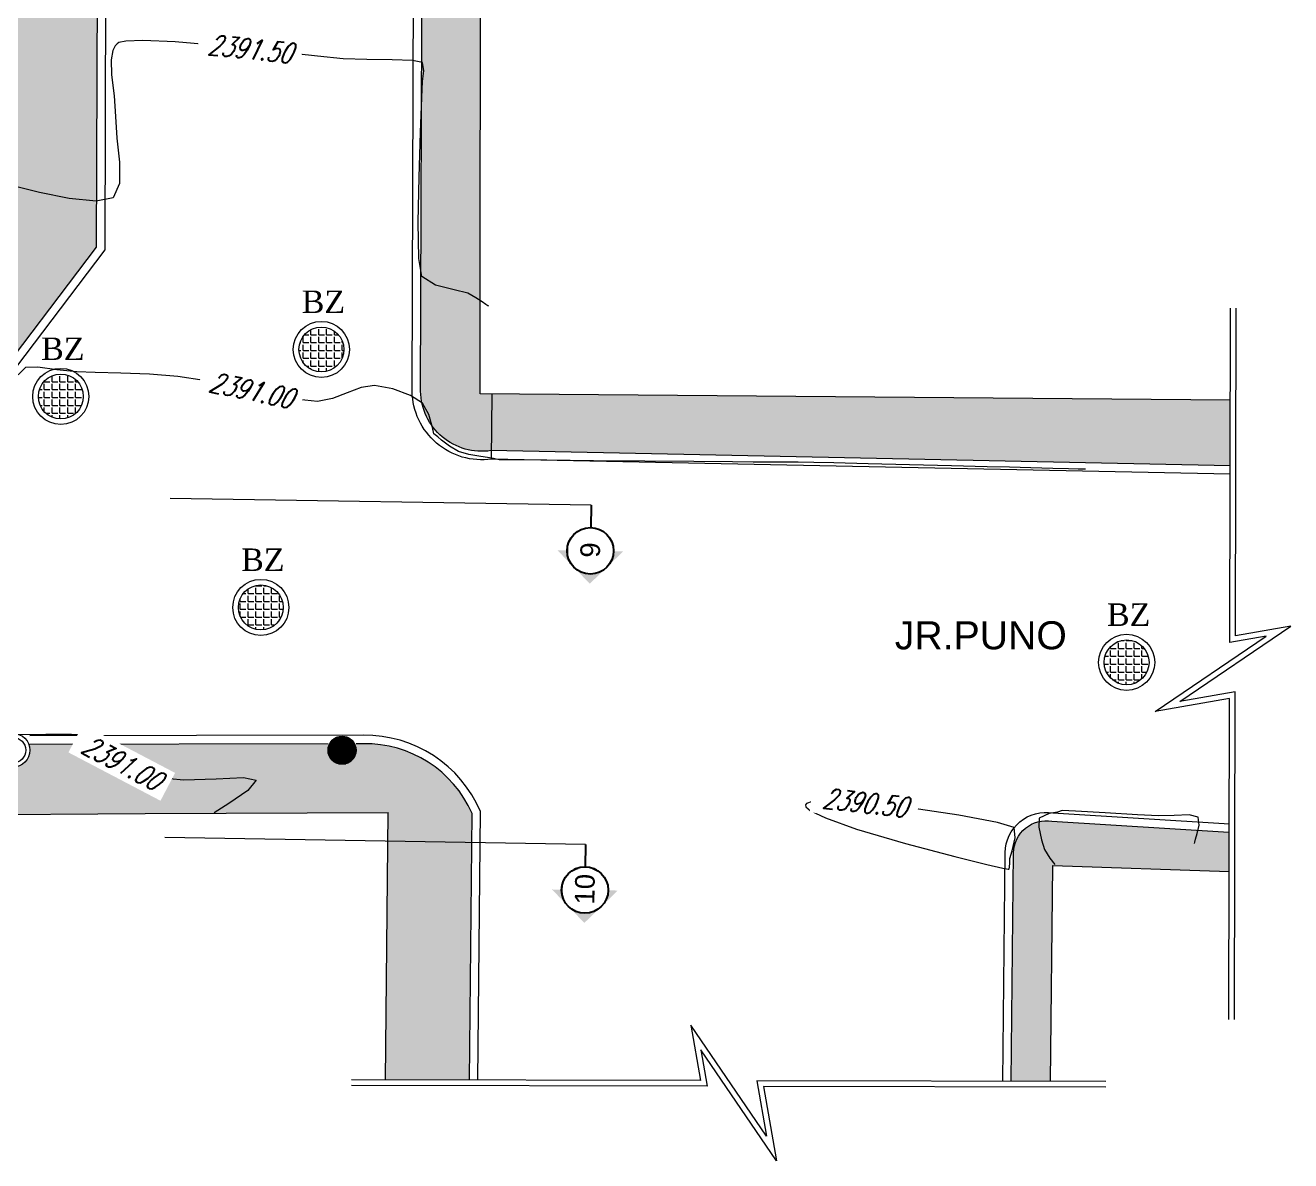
# Model space of a CAD drawing. Header units: metres. Extents: x 0 to 730306, y 0 to 8491524.
# Drawn here: x 729557.05 to 729579.59, y 8491320.79 to 8491341.01 of the extents above; entities that cross this region are included whole.
import ezdxf

# ---------------------------------------------------------------- set-up
doc = ezdxf.new("R2010")
doc.units = ezdxf.units.M
doc.linetypes.add('HIDDEN', pattern=[0.375, 0.25, -0.125])
for name, color, linetype in [('C-TOPO-MINR', 8, 'Continuous'), ('C-TOPO-TEXT', 7, 'Continuous'), ('LINEAS DE SECCIÓN', 150, 'HIDDEN'), ('TEXTO DE SECCIÓN', 11, 'Continuous'), ('V-NODE-TEXT', 11, 'Continuous')]:
    doc.layers.add(name, color=color, linetype=linetype)
for name, color, linetype, lineweight in [('CALLES', 5, 'Continuous', 18), ('ESPINAS', 86, 'Continuous', 0), ('HACH', 7, 'Continuous', 0), ('T-POSTE', 7, 'Continuous', 25), ('TEX-2', 5, 'Continuous', 5)]:
    doc.layers.add(name, color=color, linetype=linetype, lineweight=lineweight)
doc.styles.add('Arial', font='arial.ttf')
doc.styles.add('SIMPLEX', font='simplex.shx', dxfattribs={"width": 0.75, "oblique": 20, "height": 1.75})
doc.styles.get("Standard").update_dxf_attribs({"font": 'arial.ttf'})
pattern_1 = [(0, (-12.828, 1.7562), (0, 0.2032), []), (90, (-12.828, 1.7562), (-0.2032, 0.2032), [0.2032, -0.2032])]

# ---------------------------------------------------------------- blocks, each defined once
blk = doc.blocks.new('AeccSectionMark')
at = {"linetype": 'ByBlock', "lineweight": -2}
h = blk.add_hatch(color=0, dxfattribs=at)
h.paths.add_polyline_path([(6, 7.207), (5.646, 6.854, -0.414214), (6.354, 6.854)])
h.paths.add_polyline_path([(5.646, 6.854), (5.293, 6.5), (5.5, 6.5, -0.198912)])
h.paths.add_polyline_path([(6.354, 6.854, -0.198912), (6.5, 6.5), (6.707, 6.5)])
at = {"color": 0, "linetype": 'ByBlock', "lineweight": -2}
blk.add_circle((6, 6.5), 0.5, dxfattribs=at)
blk = doc.blocks.new('BUZON 2')
h = blk.add_hatch()
h.set_pattern_fill('ANGLE', color=0, scale=0.02)
h.set_pattern_definition([(0, (-729608.55375, -8491393.21117), (0, 0.1397), [0.1016, -0.0381]), (90, (-729608.55375, -8491393.21117), (-0.1397, 9e-18), [0.1016, -0.0381])])
h.paths.add_polyline_path([(-0.4, 0, 1), (0.4, 0, 1)])
at = {"color": 0}
for radius in [0.5, 0.4]:
    blk.add_circle((0, 0), radius, dxfattribs=at)
blk = doc.blocks.new('*U141', base_point=(729576.672, 8491329.663, 2390.771))
at = {"layer": 'V-NODE-TEXT', "color": 8, "linetype": 'ByBlock', "insert": (729576.322, 8491330.713, 2390.771), "char_height": 0.4, "attachment_point": 1}
blk.add_mtext('{\\fTimes New Roman|b0|i0|c0|p18;BZ}', dxfattribs=at)
blk = doc.blocks.new('*U142', base_point=(729576.672, 8491329.663, 2390.771))
at = {"color": 7, "linetype": 'ByBlock', "lineweight": -2}
blk.add_blockref('*U141', (729576.672, 8491329.663, 2390.771), dxfattribs=at)
blk = doc.blocks.new('*U143', base_point=(729576.672, 8491329.663, 2390.771))
at = {"color": 7, "linetype": 'ByBlock', "lineweight": -2}
for name in ['*U142', 'BUZON 2']:
    blk.add_blockref(name, (729576.672, 8491329.663, 2390.771), dxfattribs=at)
blk = doc.blocks.new('*U144', base_point=(729561.246, 8491330.641, 2390.793))
at = {"layer": 'V-NODE-TEXT', "color": 8, "linetype": 'ByBlock', "insert": (729560.896, 8491331.691, 2390.793), "char_height": 0.4, "attachment_point": 1}
blk.add_mtext('{\\fTimes New Roman|b0|i0|c0|p18;BZ}', dxfattribs=at)
blk = doc.blocks.new('*U145', base_point=(729561.246, 8491330.641, 2390.793))
at = {"color": 7, "linetype": 'ByBlock', "lineweight": -2}
blk.add_blockref('*U144', (729561.246, 8491330.641, 2390.793), dxfattribs=at)
blk = doc.blocks.new('*U146', base_point=(729561.246, 8491330.641, 2390.793))
at = {"color": 7, "linetype": 'ByBlock', "lineweight": -2}
for name in ['*U145', 'BUZON 2']:
    blk.add_blockref(name, (729561.246, 8491330.641, 2390.793), dxfattribs=at)
blk = doc.blocks.new('*U147', base_point=(729562.325, 8491335.236, 2391.053))
at = {"layer": 'V-NODE-TEXT', "color": 8, "linetype": 'ByBlock', "insert": (729561.975, 8491336.286, 2391.053), "char_height": 0.4, "attachment_point": 1}
blk.add_mtext('{\\fTimes New Roman|b0|i0|c0|p18;BZ}', dxfattribs=at)
blk = doc.blocks.new('*U148', base_point=(729562.325, 8491335.236, 2391.053))
at = {"color": 7, "linetype": 'ByBlock', "lineweight": -2}
blk.add_blockref('*U147', (729562.325, 8491335.236, 2391.053), dxfattribs=at)
blk = doc.blocks.new('*U149', base_point=(729562.325, 8491335.236, 2391.053))
at = {"color": 7, "linetype": 'ByBlock', "lineweight": -2}
for name in ['*U148', 'BUZON 2']:
    blk.add_blockref(name, (729562.325, 8491335.236, 2391.053), dxfattribs=at)
blk = doc.blocks.new('*U150', base_point=(729557.682, 8491334.399, 2390.962))
at = {"layer": 'V-NODE-TEXT', "color": 8, "linetype": 'ByBlock', "insert": (729557.332, 8491335.449, 2390.962), "char_height": 0.4, "attachment_point": 1}
blk.add_mtext('{\\fTimes New Roman|b0|i0|c0|p18;BZ}', dxfattribs=at)
blk = doc.blocks.new('*U151', base_point=(729557.682, 8491334.399, 2390.962))
at = {"color": 7, "linetype": 'ByBlock', "lineweight": -2}
blk.add_blockref('*U150', (729557.682, 8491334.399, 2390.962), dxfattribs=at)
blk = doc.blocks.new('*U152', base_point=(729557.682, 8491334.399, 2390.962))
at = {"color": 7, "linetype": 'ByBlock', "lineweight": -2}
for name in ['*U151', 'BUZON 2']:
    blk.add_blockref(name, (729557.682, 8491334.399, 2390.962), dxfattribs=at)
blk = doc.blocks.new('POSTE DE CONCRETO')
at = {"layer": 'T-POSTE', "lineweight": 0}
h = blk.add_hatch(dxfattribs=at)
h.set_pattern_fill('ANSI31', color=256, scale=0.02, angle=135)
edge = h.paths.add_edge_path()
edge.add_arc((0, 0), 1.73, 0, 360)
blk.add_circle((0, 0), 1.73, dxfattribs=at)
blk = doc.blocks.new('*U154', base_point=(729562.693, 8491328.098, 2390.986))
at = {"color": 3, "linetype": 'ByBlock', "lineweight": -2, "xscale": 0.1446221087505031, "yscale": 0.1446221087505031, "zscale": 0.1446221087505031}
blk.add_blockref('POSTE DE CONCRETO', (729562.693, 8491328.098, 2390.986), dxfattribs=at)
blk = doc.blocks.new('HIDRANTE')
at = {"color": 1}
for radius in [0.388, 0.291, 0.0566]:
    blk.add_circle((0, 0), radius, dxfattribs=at)
blk = doc.blocks.new('*U155', base_point=(729556.832, 8491328.098, 2391.013))
at = {"color": 0, "linetype": 'ByBlock', "lineweight": -2, "xscale": 0.7727211238843856, "yscale": 0.7727211238843856, "zscale": 0.7727211238843856}
blk.add_blockref('HIDRANTE', (729556.832, 8491328.098, 2391.013), dxfattribs=at)

msp = doc.modelspace()

# ---------------------------------------------------------------- hatches: boundary and pattern name
at = {"layer": 'HACH', "lineweight": 0}
h = msp.add_hatch(dxfattribs=at)
h.set_pattern_fill('AR-B816', color=256, scale=0.001)
h.set_pattern_definition(pattern_1)
h.paths.add_polyline_path([(729565.197, 8491400.264), (729567.321, 8491402.311), (729575.635, 8491401.903), (729575.637, 8491402.839), (729567.076, 8491403.163), (729566.096, 8491402.273), (729564.837, 8491401.018), (729564.319, 8491399.889), (729564.316, 8491399.151, -0.526792), (729564.656, 8491398.918, -0.529009), (729564.314, 8491398.685), (729564.254, 8491381.136, -0.369747), (729564.536, 8491380.806, -0.371719), (729564.251, 8491380.476), (729564.232, 8491374.998, -0.599288), (729564.621, 8491374.79, -0.601647), (729564.231, 8491374.583), (729564.13, 8491345.469, -0.670254), (729564.558, 8491345.293, -0.672769), (729564.129, 8491345.119), (729564.12, 8491342.643), (729564.12, 8491342.511, -0.395182), (729564.431, 8491342.178, -0.397188), (729564.117, 8491341.846), (729564.092, 8491334.492, 0.456606), (729565.356, 8491333.435), (729565.365, 8491334.442), (729565.153, 8491334.444)])
h.paths.add_polyline_path([(729563.111, 8491342.644), (729565.124, 8491342.644), (729565.124, 8491343.711), (729563.111, 8491343.711)], flags=9)
h.paths.add_polyline_path([(729563.215, 8491381.271), (729565.229, 8491381.271), (729565.229, 8491382.339), (729563.215, 8491382.339)], flags=9)
h = msp.add_hatch(dxfattribs=at)
h.set_pattern_fill('AR-B816', color=256, scale=0.001)
h.set_pattern_definition(pattern_1)
h.paths.add_polyline_path([(729558.331, 8491341.646, -0.47408), (729558.032, 8491341.891, -0.476317), (729558.333, 8491342.136), (729558.381, 8491355.185), (729555.687, 8491356.332), (729555.58, 8491351.118), (729555.578, 8491350.984), (729555.577, 8491350.984), (729555.482, 8491346.354), (729555.273, 8491335.991), (729547.153, 8491335.913), (729547.149, 8491334.402), (729556.329, 8491334.446), (729558.314, 8491337.059)])
h.paths.add_polyline_path([(729547.153, 8491335.913), (729532.996, 8491335.777), (729533.002, 8491334.335), (729547.149, 8491334.402)])

# ---------------------------------------------------------------- linework, layer by layer
at = {"lineweight": 5}
for points in [[(729578.495, 8491323.301), (729578.507, 8491329.019), (729577.183, 8491328.788), (729579.156, 8491330.131), (729578.51, 8491330.019), (729578.523, 8491335.974)], [(729578.595, 8491323.301), (729578.608, 8491329.137), (729577.622, 8491328.966), (729579.595, 8491330.309), (729578.61, 8491330.137), (729578.623, 8491335.974)], [(729565.355, 8491333.283), (729565.365, 8491334.442)], [(729576.304, 8491322.197), (729570.082, 8491322.211), (729570.253, 8491321.225), (729568.91, 8491323.198), (729569.082, 8491322.213), (729562.859, 8491322.226)], [(729576.304, 8491322.097), (729570.201, 8491322.11), (729570.431, 8491320.786), (729569.088, 8491322.759), (729569.201, 8491322.112), (729562.859, 8491322.126)]]:
    msp.add_lwpolyline(points, dxfattribs=at)
at = {"layer": 'C-TOPO-MINR', "color": 84, "linetype": 'Continuous', "lineweight": 0}
for points, elevation in [([(729565.306, 8491336.006), (729565.292, 8491336.015), (729565.256, 8491336.039), (729565.187, 8491336.085), (729565.078, 8491336.156), (729564.934, 8491336.237), (729564.691, 8491336.297), (729564.359, 8491336.379), (729564.113, 8491336.534), (729564.063, 8491336.856), (729564.052, 8491337.501), (729564.065, 8491338.306), (729564.091, 8491339.103), (729564.116, 8491339.727), (729564.127, 8491340.011), (729564.149, 8491340.202), (729564.126, 8491340.35), (729563.95, 8491340.382), (729563.584, 8491340.395), (729563.135, 8491340.401), (729562.71, 8491340.414), (729562.254, 8491340.458), (729561.495, 8491340.543), (729560.596, 8491340.639), (729559.72, 8491340.714), (729559.144, 8491340.739), (729558.84, 8491340.728), (729558.717, 8491340.701), (729558.684, 8491340.682), (729558.652, 8491340.647), (729558.607, 8491340.56), (729558.577, 8491340.395), (729558.588, 8491340.127), (729558.634, 8491339.754), (729558.658, 8491339.388), (729558.683, 8491338.999), (729558.73, 8491338.574), (729558.73, 8491338.194), (729558.614, 8491337.937), (729558.315, 8491337.876), (729557.83, 8491337.927), (729557.303, 8491338.032), (729556.876, 8491338.138)], 2391.5), ([(729575.942, 8491333.101), (729575.903, 8491333.102), (729575.809, 8491333.105), (729575.634, 8491333.11), (729575.355, 8491333.117), (729574.968, 8491333.127), (729574.587, 8491333.137), (729574.188, 8491333.148), (729573.553, 8491333.164), (729572.805, 8491333.183), (729572.065, 8491333.201), (729571.454, 8491333.216), (729571.096, 8491333.223), (729570.819, 8491333.226), (729570.556, 8491333.228), (729570.292, 8491333.228), (729570.015, 8491333.23), (729569.647, 8491333.233), (729568.959, 8491333.239), (729568.089, 8491333.247), (729567.172, 8491333.255), (729566.343, 8491333.263), (729565.738, 8491333.27), (729565.493, 8491333.273), (729565.39, 8491333.292), (729565.287, 8491333.314), (729565.163, 8491333.331), (729564.954, 8491333.365), (729564.765, 8491333.417), (729564.607, 8491333.511), (729564.464, 8491333.623), (729564.398, 8491333.679), (729564.327, 8491333.731), (729564.303, 8491333.846), (729564.237, 8491334.078), (729564.127, 8491334.277), (729563.914, 8491334.415), (729563.599, 8491334.534), (729563.269, 8491334.592), (729563.031, 8491334.556), (729562.782, 8491334.463), (729562.522, 8491334.365), (729562.253, 8491334.312), (729561.915, 8491334.345), (729561.403, 8491334.441), (729560.811, 8491334.564), (729560.235, 8491334.681), (729559.767, 8491334.756), (729559.264, 8491334.795), (729558.752, 8491334.814), (729558.297, 8491334.823), (729557.968, 8491334.835), (729557.612, 8491334.875), (729557.27, 8491334.92), (729557.055, 8491334.914), (729556.923, 8491334.782)], 2391), ([(729556.625, 8491328.379), (729557.417, 8491328.382), (729557.874, 8491328.382), (729558.084, 8491328.38), (729558.15, 8491328.379), (729558.159, 8491328.378), (729558.155, 8491328.374), (729558.128, 8491328.363), (729558.063, 8491328.346), (729558.01, 8491328.326), (729558.15, 8491328.229), (729558.5, 8491328.017), (729558.947, 8491327.782), (729559.379, 8491327.617), (729559.869, 8491327.57), (729560.448, 8491327.59), (729560.937, 8491327.609), (729561.161, 8491327.564), (729561.016, 8491327.378), (729560.675, 8491327.151), (729560.412, 8491326.984)], 2391), ([(729577.881, 8491326.439), (729577.885, 8491326.458), (729577.899, 8491326.511), (729577.929, 8491326.613), (729577.963, 8491326.763), (729577.945, 8491326.903), (729577.786, 8491326.944), (729577.518, 8491326.934), (729577.239, 8491326.926), (729576.867, 8491326.946), (729576.29, 8491326.98), (729575.759, 8491327.012), (729575.522, 8491327.025), (729575.439, 8491326.995), (729575.29, 8491326.97), (729575.111, 8491326.886), (729575.105, 8491326.729), (729575.153, 8491326.502), (729575.207, 8491326.331), (729575.304, 8491326.176), (729575.394, 8491326.064)], 2391), ([(729577.881, 8491326.439), (729577.885, 8491326.458), (729577.899, 8491326.511), (729577.929, 8491326.613), (729577.963, 8491326.763), (729577.945, 8491326.903), (729577.786, 8491326.944), (729577.518, 8491326.934), (729577.239, 8491326.926), (729576.867, 8491326.946), (729576.29, 8491326.98), (729575.759, 8491327.012), (729575.522, 8491327.025), (729575.439, 8491326.995), (729575.29, 8491326.97), (729575.111, 8491326.886), (729575.105, 8491326.729), (729575.153, 8491326.502), (729575.207, 8491326.331), (729575.304, 8491326.176), (729575.394, 8491326.064)], 2391), ([(729577.881, 8491326.439), (729577.885, 8491326.458), (729577.899, 8491326.511), (729577.929, 8491326.613), (729577.963, 8491326.763), (729577.945, 8491326.903), (729577.786, 8491326.944), (729577.518, 8491326.934), (729577.239, 8491326.926), (729576.867, 8491326.946), (729576.29, 8491326.98), (729575.759, 8491327.012), (729575.522, 8491327.025), (729575.439, 8491326.995), (729575.29, 8491326.97), (729575.111, 8491326.886), (729575.105, 8491326.729), (729575.153, 8491326.502), (729575.207, 8491326.331), (729575.304, 8491326.176), (729575.394, 8491326.064)], 2391)]:
    msp.add_lwpolyline(points, dxfattribs=dict(at, elevation=elevation))
at = {"layer": 'C-TOPO-MINR', "color": 84, "linetype": 'Continuous', "lineweight": 0, "elevation": 2390.5}
msp.add_lwpolyline([(729574.575, 8491325.977), (729574.58, 8491325.984), (729574.586, 8491326.017), (729574.588, 8491326.089), (729574.589, 8491326.17), (729574.631, 8491326.307), (729574.687, 8491326.54), (729574.67, 8491326.723), (729574.37, 8491326.811), (729573.682, 8491326.939), (729572.802, 8491327.072), (729571.924, 8491327.172), (729571.354, 8491327.203), (729571.069, 8491327.185), (729570.97, 8491327.149), (729570.952, 8491327.123), (729570.958, 8491327.092), (729571.038, 8491327.02), (729571.304, 8491326.891), (729571.86, 8491326.694), (729572.733, 8491326.436), (729573.613, 8491326.203), (729574.184, 8491326.063), (729574.467, 8491325.997), (729574.561, 8491325.978), (729574.575, 8491325.977)], close=True, dxfattribs=at)
at = {"layer": 'CALLES', "lineweight": 13}
for points in [[(729578.519, 8491334.334), (729565.153, 8491334.444), (729565.197, 8491400.264), (729567.321, 8491402.311), (729575.635, 8491401.903)], [(729558.331, 8491341.641), (729558.314, 8491337.059), (729556.329, 8491334.446), (729521.21, 8491334.28)], [(729558.481, 8491341.641), (729558.464, 8491337.008), (729556.403, 8491334.296), (729521.211, 8491334.13)], [(729562.443, 8491328.211), (729557.132, 8491328.201)], [(729521.195, 8491326.792), (729524.903, 8491326.788), (729539.603, 8491326.851), (729544.595, 8491326.883), (729549.076, 8491326.902), (729559.183, 8491326.971), (729563.516, 8491326.988)], [(729563.467, 8491322.225), (729563.516, 8491326.988)], [(729575.317, 8491322.199), (729575.356, 8491326.043)], [(729575.356, 8491326.043), (729578.5, 8491325.936)]]:
    msp.add_lwpolyline(points, dxfattribs=at)
for points in [[(729578.519, 8491333.166), (729565.346, 8491333.434, -0.453621), (729564.092, 8491334.492), (729564.12, 8491342.643)], [(729578.516, 8491333.016), (729565.355, 8491333.283, -0.450804), (729563.942, 8491334.491), (729563.967, 8491341.679)], [(729565.111, 8491322.222), (729565.16, 8491327.004, 0.304611), (729563.07, 8491328.363), (729557.132, 8491328.351)], [(729564.961, 8491322.223), (729565.01, 8491326.973, 0.30069), (729563.071, 8491328.213), (729562.943, 8491328.212)], [(729574.467, 8491322.201), (729574.509, 8491326.273, -0.460161), (729575.358, 8491326.98), (729578.502, 8491326.786)], [(729574.617, 8491322.199), (729574.659, 8491326.271, -0.463982), (729575.34, 8491326.831), (729578.493, 8491326.636)]]:
    msp.add_lwpolyline(points, format="xyb", dxfattribs=at)
at = {"layer": 'LINEAS DE SECCIÓN', "color": 150, "linetype": 'HIDDEN', "lineweight": 20, "ltscale": 30}
for points in [[(729567.13, 8491332.464), (729540.133, 8491332.896), (729536.134, 8491332.96)], [(729567.13, 8491332.464), (729540.133, 8491332.896), (729536.134, 8491332.96)], [(729567.13, 8491332.464), (729540.133, 8491332.896), (729536.134, 8491332.96)], [(729567.033, 8491326.421), (729540.036, 8491326.854), (729536.037, 8491326.918)], [(729567.033, 8491326.421), (729540.036, 8491326.854), (729536.037, 8491326.918)], [(729567.033, 8491326.421), (729540.036, 8491326.854), (729536.037, 8491326.918)]]:
    msp.add_lwpolyline(points, dxfattribs=at)

# ---------------------------------------------------------------- block references
at = {"layer": 'ESPINAS', "lineweight": 5}
for name, p in [('*U149', (729562.325, 8491335.236, 2391.053)), ('*U152', (729557.682, 8491334.399, 2390.962)), ('*U146', (729561.246, 8491330.641, 2390.793)), ('*U143', (729576.672, 8491329.663, 2390.771))]:
    msp.add_blockref(name, p, dxfattribs=at)
at = {"layer": 'ESPINAS'}
for name, p in [('*U155', (729556.832, 8491328.098, 2391.013)), ('*U154', (729562.693, 8491328.098, 2390.986))]:
    msp.add_blockref(name, p, dxfattribs=at)

# ---------------------------------------------------------------- texts
at = {"layer": 'TEX-2', "lineweight": 9, "style": 'Arial'}
msp.add_text('JR.PUNO', height=0.5, dxfattribs=at).set_placement((729572.541, 8491329.895, -4784.5))
at = {"layer": 'TEXTO DE SECCIÓN', "color": 11, "linetype": 'Continuous', "lineweight": -3, "char_height": 0.35, "attachment_point": 5, "rotation": 89.0815, "bg_fill": 3, "box_fill_scale": 1.635, "bg_fill_color": 256, "bg_fill_true_color": 13158600, "bg_fill_transparency": 0}
for s, insert, width in [('9', (729567.117, 8491331.664), 0.13283), ('10', (729567.02, 8491325.622), 0.26965)]:
    msp.add_mtext(s, dxfattribs=dict(at, insert=insert, width=width))

# ---------------------------------------------------------------- next in the draw order: texts
at = {"layer": 'C-TOPO-TEXT', "color": 7, "linetype": 'Continuous', "lineweight": 5, "insert": (729561.052, 8491340.59, 2391.5), "char_height": 0.36, "width": 1.65243, "attachment_point": 5, "rotation": 353.9367, "style": 'SIMPLEX', "bg_fill": 3, "box_fill_scale": 1.277778, "bg_fill_color": 256, "bg_fill_true_color": 13158600, "bg_fill_transparency": 0}
msp.add_mtext('{\\C2;2391.50}', dxfattribs=at)
at = {"layer": 'TEXTO DE SECCIÓN', "color": 11, "linetype": 'Continuous', "lineweight": -3, "char_height": 0.35, "attachment_point": 5, "rotation": 89.0815, "bg_fill": 3, "box_fill_scale": 1.635, "bg_fill_color": 256, "bg_fill_true_color": 13158600, "bg_fill_transparency": 0}
for s, insert, width in [('9', (729567.117, 8491331.664), 0.13283), ('10', (729567.02, 8491325.622), 0.26965)]:
    msp.add_mtext(s, dxfattribs=dict(at, insert=insert, width=width))

# ---------------------------------------------------------------- next in the draw order: linework, layer by layer
at = {"layer": 'C-TOPO-MINR', "color": 84, "linetype": 'Continuous', "lineweight": 0, "elevation": 2391.5}
msp.add_lwpolyline([(729565.306, 8491336.006), (729565.292, 8491336.015), (729565.256, 8491336.039), (729565.187, 8491336.085), (729565.078, 8491336.156), (729564.934, 8491336.237), (729564.691, 8491336.297), (729564.359, 8491336.379), (729564.113, 8491336.534), (729564.063, 8491336.856), (729564.052, 8491337.501), (729564.065, 8491338.306), (729564.091, 8491339.103), (729564.116, 8491339.727), (729564.127, 8491340.011), (729564.149, 8491340.202), (729564.126, 8491340.35), (729563.95, 8491340.382), (729563.584, 8491340.395), (729563.135, 8491340.401), (729562.71, 8491340.414), (729562.254, 8491340.458), (729561.495, 8491340.543), (729560.596, 8491340.639), (729559.72, 8491340.714), (729559.144, 8491340.739), (729558.84, 8491340.728), (729558.717, 8491340.701), (729558.684, 8491340.682), (729558.652, 8491340.647), (729558.607, 8491340.56), (729558.577, 8491340.395), (729558.588, 8491340.127), (729558.634, 8491339.754), (729558.658, 8491339.388), (729558.683, 8491338.999), (729558.73, 8491338.574), (729558.73, 8491338.194), (729558.614, 8491337.937), (729558.315, 8491337.876), (729557.83, 8491337.927), (729557.303, 8491338.032), (729556.876, 8491338.138)], dxfattribs=at)

# ---------------------------------------------------------------- next in the draw order: texts
at = {"layer": 'TEXTO DE SECCIÓN', "color": 11, "linetype": 'Continuous', "lineweight": -3, "char_height": 0.35, "attachment_point": 5, "rotation": 89.0815, "bg_fill": 3, "box_fill_scale": 1.635, "bg_fill_color": 256, "bg_fill_true_color": 13158600, "bg_fill_transparency": 0}
for s, insert, width in [('9', (729567.117, 8491331.664), 0.13283), ('10', (729567.02, 8491325.622), 0.26965)]:
    msp.add_mtext(s, dxfattribs=dict(at, insert=insert, width=width))

# ---------------------------------------------------------------- next in the draw order: hatches: boundary and pattern name
at = {"layer": 'HACH', "lineweight": 0}
h = msp.add_hatch(dxfattribs=at)
h.set_pattern_fill('AR-CONC', color=9, scale=0.003)
h.set_pattern_definition([(50, (-12.828, 1.7562), (0.546554006988, -0.047817256617), [0.05715, -0.62865]), (355, (-12.828, 1.7562), (-0.105730264275, 0.573170535717), [0.04572, -0.50292175251]), (100.4514447, (-12.78245, 1.7522), (0.44082374127, 0.525353255737), [0.0485700264, -0.5342707338]), (46.1842, (-12.828, 1.9086), (0.813237122676, -0.1261269838), [0.085725, -0.942975]), (96.63555761, (-12.7602, 1.8981), (0.712212402155, 0.74227837379), [0.07285506942, -0.80140682448]), (351.18415117, (-12.828, 1.9086), (0.712212402195, 0.74227837376), [0.06857990121, -0.75437919576]), (21, (-12.7518, 1.8705), (0.454843173807, -0.306795594561), [0.05715, -0.62865]), (326, (-12.7518, 1.8705), (0.185406085043, 0.552563898367), [0.04572, -0.50292]), (71.451445, (-12.7139, 1.84493), (0.640249257836, 0.245768306658), [0.0485700264, -0.5342698128]), (37.5, (-12.828, 1.7562), (0.0092658097518, 0.2536651166195), [0, -0.496824, 0, -0.51054, 0, -0.504825]), (7.5, (-12.828, 1.7562), (0.200458987531, 0.300541724454), [0, -0.291084, 0, -0.485394, 0, -0.192405]), (327.5, (-12.99793, 1.7562), (0.4067717855006, -0.017186231978), [0, -0.1905, 0, -0.59436, 0, -0.78867]), (317.5, (-13.07413, 1.7562), (0.444387544158, 0.0762794731), [0, -0.24765, 0, -0.394716, 0, -0.56007])])
h.paths.add_polyline_path([(729547.135, 8491328.181), (729539.814, 8491328.167, -0.079551), (729539.827, 8491328.089, -1), (729539.327, 8491328.089, -0.078558), (729539.339, 8491328.166), (729521.198, 8491328.13), (729521.195, 8491326.792), (729524.903, 8491326.788), (729539.603, 8491326.851), (729544.595, 8491326.883), (729547.132, 8491326.894)])
h.paths.add_polyline_path([(729563.071, 8491328.213), (729562.915, 8491328.212, -0.118768), (729562.943, 8491328.098, -1), (729562.443, 8491328.098, -0.117767), (729562.47, 8491328.211), (729557.113, 8491328.201, -0.087938), (729557.132, 8491328.098, -1), (729556.532, 8491328.098, -0.086943), (729556.549, 8491328.2), (729547.135, 8491328.181), (729547.132, 8491326.894), (729549.076, 8491326.902), (729559.183, 8491326.971), (729563.516, 8491326.988), (729563.467, 8491322.225), (729564.961, 8491322.222), (729565.01, 8491326.973, 0.30069)])
h.paths.add_polyline_path([(729578.502, 8491326.636), (729575.34, 8491326.831, 0.466276), (729574.659, 8491326.267), (729574.617, 8491322.2), (729575.317, 8491322.199), (729575.356, 8491326.043), (729578.5, 8491325.936)])
h.paths.add_polyline_path([(729578.519, 8491334.334), (729565.365, 8491334.442), (729565.356, 8491333.433), (729578.516, 8491333.166)])
h.paths.add_polyline_path([(729532.996, 8491335.777), (729521.215, 8491335.926), (729521.212, 8491334.28), (729533.002, 8491334.335)])

# ---------------------------------------------------------------- next in the draw order: linework, layer by layer
at = {"layer": 'TEXTO DE SECCIÓN', "color": 11, "linetype": 'Continuous', "lineweight": -3}
for p, q in [((729567.13, 8491332.464), (729567.123, 8491332.064)), ((729567.13, 8491332.464), (729567.123, 8491332.064)), ((729567.13, 8491332.464), (729567.123, 8491332.064)), ((729567.033, 8491326.421), (729567.026, 8491326.022)), ((729567.033, 8491326.421), (729567.026, 8491326.022)), ((729567.033, 8491326.421), (729567.026, 8491326.022))]:
    msp.add_line(p, q, dxfattribs=at)

# ---------------------------------------------------------------- next in the draw order: block references
for p, xscale, yscale, zscale, rotation in [((729572.173, 8491336.954), 0.8284272563609537, 0.8284272563609537, 0.8284272563609537, 179.0815238639117), ((729572.173, 8491336.954), 0.8284272608585398, 0.8284272608585398, 0.8284272608585398, 179.0815238515159), ((729572.173, 8491336.954), 0.8284271812007595, 0.8284271812007595, 0.8284271812007595, 179.0815238660181), ((729572.076, 8491330.912), 0.8284272563609537, 0.8284272563609537, 0.8284272563609537, 179.0815238639117), ((729572.076, 8491330.912), 0.8284272608585398, 0.8284272608585398, 0.8284272608585398, 179.0815238515159), ((729572.076, 8491330.912), 0.8284271812007595, 0.8284271812007595, 0.8284271812007595, 179.0815238660181)]:
    msp.add_blockref('AeccSectionMark', p, dxfattribs=dict(at, xscale=xscale, yscale=yscale, zscale=zscale, rotation=rotation))

# ---------------------------------------------------------------- next in the draw order: texts
at = {"layer": 'C-TOPO-TEXT', "color": 7, "linetype": 'Continuous', "lineweight": 5, "insert": (729561.052, 8491340.59, 2391.5), "char_height": 0.36, "width": 1.65243, "attachment_point": 5, "rotation": 353.9367, "style": 'SIMPLEX', "bg_fill": 3, "box_fill_scale": 1.277778, "bg_fill_color": 256, "bg_fill_true_color": 13158600, "bg_fill_transparency": 0}
msp.add_mtext('{\\C2;2391.50}', dxfattribs=at)

# ---------------------------------------------------------------- next in the draw order: linework, layer by layer
at = {"layer": 'C-TOPO-MINR', "color": 84, "linetype": 'Continuous', "lineweight": 0, "elevation": 2391.5}
msp.add_lwpolyline([(729565.306, 8491336.006), (729565.292, 8491336.015), (729565.256, 8491336.039), (729565.187, 8491336.085), (729565.078, 8491336.156), (729564.934, 8491336.237), (729564.691, 8491336.297), (729564.359, 8491336.379), (729564.113, 8491336.534), (729564.063, 8491336.856), (729564.052, 8491337.501), (729564.065, 8491338.306), (729564.091, 8491339.103), (729564.116, 8491339.727), (729564.127, 8491340.011), (729564.149, 8491340.202), (729564.126, 8491340.35), (729563.95, 8491340.382), (729563.584, 8491340.395), (729563.135, 8491340.401), (729562.71, 8491340.414), (729562.254, 8491340.458), (729561.495, 8491340.543), (729560.596, 8491340.639), (729559.72, 8491340.714), (729559.144, 8491340.739), (729558.84, 8491340.728), (729558.717, 8491340.701), (729558.684, 8491340.682), (729558.652, 8491340.647), (729558.607, 8491340.56), (729558.577, 8491340.395), (729558.588, 8491340.127), (729558.634, 8491339.754), (729558.658, 8491339.388), (729558.683, 8491338.999), (729558.73, 8491338.574), (729558.73, 8491338.194), (729558.614, 8491337.937), (729558.315, 8491337.876), (729557.83, 8491337.927), (729557.303, 8491338.032), (729556.876, 8491338.138)], dxfattribs=at)

# ---------------------------------------------------------------- next in the draw order: texts
at = {"layer": 'C-TOPO-TEXT', "color": 7, "linetype": 'Continuous', "lineweight": 5, "char_height": 0.36, "attachment_point": 5, "style": 'SIMPLEX', "bg_fill": 3, "box_fill_scale": 1.277778, "bg_fill_color": 256, "bg_fill_true_color": 13158600, "bg_fill_transparency": 0}
for s, insert, width, rotation in [('{\\C2;2391.00}', (729561.072, 8491334.51, 2391), 1.65243, 348.1928), ('{\\C2;2391.00}', (729558.768, 8491327.876, 2391), 1.65243, 332.3065), ('{\\C2;2390.50}', (729572.006, 8491327.163, 2390.5), 1.70438, 353.5206)]:
    msp.add_mtext(s, dxfattribs=dict(at, insert=insert, width=width, rotation=rotation))

# ---------------------------------------------------------------- next in the draw order: linework, layer by layer
at = {"layer": 'C-TOPO-MINR', "color": 84, "linetype": 'Continuous', "lineweight": 0, "elevation": 2391}
for points in [[(729575.942, 8491333.101), (729575.903, 8491333.102), (729575.809, 8491333.105), (729575.634, 8491333.11), (729575.355, 8491333.117), (729574.968, 8491333.127), (729574.587, 8491333.137), (729574.188, 8491333.148), (729573.553, 8491333.164), (729572.805, 8491333.183), (729572.065, 8491333.201), (729571.454, 8491333.216), (729571.096, 8491333.223), (729570.819, 8491333.226), (729570.556, 8491333.228), (729570.292, 8491333.228), (729570.015, 8491333.23), (729569.647, 8491333.233), (729568.959, 8491333.239), (729568.089, 8491333.247), (729567.172, 8491333.255), (729566.343, 8491333.263), (729565.738, 8491333.27), (729565.493, 8491333.273), (729565.39, 8491333.292), (729565.287, 8491333.314), (729565.163, 8491333.331), (729564.954, 8491333.365), (729564.765, 8491333.417), (729564.607, 8491333.511), (729564.464, 8491333.623), (729564.398, 8491333.679), (729564.327, 8491333.731), (729564.303, 8491333.846), (729564.237, 8491334.078), (729564.127, 8491334.277), (729563.914, 8491334.415), (729563.599, 8491334.534), (729563.269, 8491334.592), (729563.031, 8491334.556), (729562.782, 8491334.463), (729562.522, 8491334.365), (729562.253, 8491334.312), (729561.915, 8491334.345), (729561.403, 8491334.441), (729560.811, 8491334.564), (729560.235, 8491334.681), (729559.767, 8491334.756), (729559.264, 8491334.795), (729558.752, 8491334.814), (729558.297, 8491334.823), (729557.968, 8491334.835), (729557.612, 8491334.875), (729557.27, 8491334.92), (729557.055, 8491334.914), (729556.923, 8491334.782)], [(729556.625, 8491328.379), (729557.417, 8491328.382), (729557.874, 8491328.382), (729558.084, 8491328.38), (729558.15, 8491328.379), (729558.159, 8491328.378), (729558.155, 8491328.374), (729558.128, 8491328.363), (729558.063, 8491328.346), (729558.01, 8491328.326), (729558.15, 8491328.229), (729558.5, 8491328.017), (729558.947, 8491327.782), (729559.379, 8491327.617), (729559.869, 8491327.57), (729560.448, 8491327.59), (729560.937, 8491327.609), (729561.161, 8491327.564), (729561.016, 8491327.378), (729560.675, 8491327.151), (729560.412, 8491326.984)]]:
    msp.add_lwpolyline(points, dxfattribs=at)
at = {"layer": 'C-TOPO-MINR', "color": 84, "linetype": 'Continuous', "lineweight": 0, "elevation": 2390.5}
msp.add_lwpolyline([(729574.575, 8491325.977), (729574.58, 8491325.984), (729574.586, 8491326.017), (729574.588, 8491326.089), (729574.589, 8491326.17), (729574.631, 8491326.307), (729574.687, 8491326.54), (729574.67, 8491326.723), (729574.37, 8491326.811), (729573.682, 8491326.939), (729572.802, 8491327.072), (729571.924, 8491327.172), (729571.354, 8491327.203), (729571.069, 8491327.185), (729570.97, 8491327.149), (729570.952, 8491327.123), (729570.958, 8491327.092), (729571.038, 8491327.02), (729571.304, 8491326.891), (729571.86, 8491326.694), (729572.733, 8491326.436), (729573.613, 8491326.203), (729574.184, 8491326.063), (729574.467, 8491325.997), (729574.561, 8491325.978), (729574.575, 8491325.977)], close=True, dxfattribs=at)

# ---------------------------------------------------------------- next in the draw order: texts
at = {"layer": 'C-TOPO-TEXT', "color": 7, "linetype": 'Continuous', "lineweight": 5, "insert": (729561.052, 8491340.59, 2391.5), "char_height": 0.36, "width": 1.65243, "attachment_point": 5, "rotation": 353.9367, "style": 'SIMPLEX', "bg_fill": 3, "box_fill_scale": 1.277778, "bg_fill_color": 256, "bg_fill_true_color": 13158600, "bg_fill_transparency": 0}
msp.add_mtext('{\\C2;2391.50}', dxfattribs=at)

# ---------------------------------------------------------------- next in the draw order: texts
at = {"layer": 'C-TOPO-TEXT', "color": 7, "linetype": 'Continuous', "lineweight": 5, "char_height": 0.36, "attachment_point": 5, "style": 'SIMPLEX', "bg_fill": 3, "box_fill_scale": 1.277778, "bg_fill_color": 256, "bg_fill_true_color": 13158600, "bg_fill_transparency": 0}
for s, insert, width, rotation in [('{\\C2;2391.00}', (729561.072, 8491334.51, 2391), 1.65243, 348.1928), ('{\\C2;2391.00}', (729558.768, 8491327.876, 2391), 1.65243, 332.3065), ('{\\C2;2390.50}', (729572.006, 8491327.163, 2390.5), 1.70438, 353.5206)]:
    msp.add_mtext(s, dxfattribs=dict(at, insert=insert, width=width, rotation=rotation))

# ---------------------------------------------------------------- next in the draw order: linework, layer by layer
at = {"layer": 'C-TOPO-MINR', "color": 84, "linetype": 'Continuous', "lineweight": 0, "elevation": 2391}
for points in [[(729575.942, 8491333.101), (729575.903, 8491333.102), (729575.809, 8491333.105), (729575.634, 8491333.11), (729575.355, 8491333.117), (729574.968, 8491333.127), (729574.587, 8491333.137), (729574.188, 8491333.148), (729573.553, 8491333.164), (729572.805, 8491333.183), (729572.065, 8491333.201), (729571.454, 8491333.216), (729571.096, 8491333.223), (729570.819, 8491333.226), (729570.556, 8491333.228), (729570.292, 8491333.228), (729570.015, 8491333.23), (729569.647, 8491333.233), (729568.959, 8491333.239), (729568.089, 8491333.247), (729567.172, 8491333.255), (729566.343, 8491333.263), (729565.738, 8491333.27), (729565.493, 8491333.273), (729565.39, 8491333.292), (729565.287, 8491333.314), (729565.163, 8491333.331), (729564.954, 8491333.365), (729564.765, 8491333.417), (729564.607, 8491333.511), (729564.464, 8491333.623), (729564.398, 8491333.679), (729564.327, 8491333.731), (729564.303, 8491333.846), (729564.237, 8491334.078), (729564.127, 8491334.277), (729563.914, 8491334.415), (729563.599, 8491334.534), (729563.269, 8491334.592), (729563.031, 8491334.556), (729562.782, 8491334.463), (729562.522, 8491334.365), (729562.253, 8491334.312), (729561.915, 8491334.345), (729561.403, 8491334.441), (729560.811, 8491334.564), (729560.235, 8491334.681), (729559.767, 8491334.756), (729559.264, 8491334.795), (729558.752, 8491334.814), (729558.297, 8491334.823), (729557.968, 8491334.835), (729557.612, 8491334.875), (729557.27, 8491334.92), (729557.055, 8491334.914), (729556.923, 8491334.782)], [(729556.625, 8491328.379), (729557.417, 8491328.382), (729557.874, 8491328.382), (729558.084, 8491328.38), (729558.15, 8491328.379), (729558.159, 8491328.378), (729558.155, 8491328.374), (729558.128, 8491328.363), (729558.063, 8491328.346), (729558.01, 8491328.326), (729558.15, 8491328.229), (729558.5, 8491328.017), (729558.947, 8491327.782), (729559.379, 8491327.617), (729559.869, 8491327.57), (729560.448, 8491327.59), (729560.937, 8491327.609), (729561.161, 8491327.564), (729561.016, 8491327.378), (729560.675, 8491327.151), (729560.412, 8491326.984)]]:
    msp.add_lwpolyline(points, dxfattribs=at)
at = {"layer": 'C-TOPO-MINR', "color": 84, "linetype": 'Continuous', "lineweight": 0, "elevation": 2390.5}
msp.add_lwpolyline([(729574.575, 8491325.977), (729574.58, 8491325.984), (729574.586, 8491326.017), (729574.588, 8491326.089), (729574.589, 8491326.17), (729574.631, 8491326.307), (729574.687, 8491326.54), (729574.67, 8491326.723), (729574.37, 8491326.811), (729573.682, 8491326.939), (729572.802, 8491327.072), (729571.924, 8491327.172), (729571.354, 8491327.203), (729571.069, 8491327.185), (729570.97, 8491327.149), (729570.952, 8491327.123), (729570.958, 8491327.092), (729571.038, 8491327.02), (729571.304, 8491326.891), (729571.86, 8491326.694), (729572.733, 8491326.436), (729573.613, 8491326.203), (729574.184, 8491326.063), (729574.467, 8491325.997), (729574.561, 8491325.978), (729574.575, 8491325.977)], close=True, dxfattribs=at)

# ---------------------------------------------------------------- next in the draw order: texts
at = {"layer": 'C-TOPO-TEXT', "color": 7, "linetype": 'Continuous', "lineweight": 5, "char_height": 0.36, "attachment_point": 5, "style": 'SIMPLEX', "bg_fill": 3, "box_fill_scale": 1.277778, "bg_fill_color": 256, "bg_fill_true_color": 13158600, "bg_fill_transparency": 0}
for s, insert, width, rotation in [('{\\C2;2391.00}', (729561.072, 8491334.51, 2391), 1.65243, 348.1928), ('{\\C2;2391.00}', (729558.768, 8491327.876, 2391), 1.65243, 332.3065), ('{\\C2;2390.50}', (729572.006, 8491327.163, 2390.5), 1.70438, 353.5206)]:
    msp.add_mtext(s, dxfattribs=dict(at, insert=insert, width=width, rotation=rotation))

doc.saveas('drawing.dxf')
